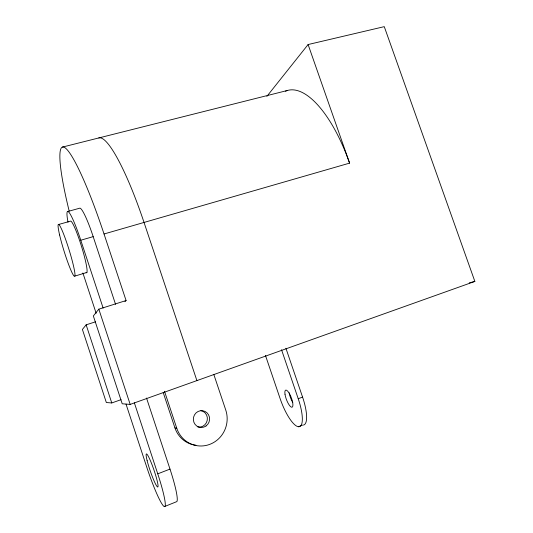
<?xml version="1.0" encoding="UTF-8"?>
<svg xmlns="http://www.w3.org/2000/svg" width="533" height="533" viewBox="0 0 533 533"><rect width="100%" height="100%" fill="white"/><g stroke="black" fill="none" stroke-linecap="round" stroke-linejoin="round"><path stroke-width="0.8" d="M266.86 96.386L308.101 44.539L384.266 26.65L474.863 281.424L130.179 404.414L122.21 403.781L93.342 315.942L98.825 309.167L126.081 300.539L104.035 233.987A111.37 14.005 72.7 0 0 64.886 147.661A111.37 14.005 72.7 0 0 69.197 211.141M95.46 321.845L86.146 324.83L82.402 329.454L106.34 402.522L111.77 402.955L121.038 399.67M124.922 301.671L126.081 300.539M165.017 506.35L176.856 501.6A37.876 4.67 70.8 0 0 170 469.093L146.522 398.044M298.4 426.733L302.597 425.087M126.021 404.094L146.802 467.281A38.056 4.144 71 0 0 164.111 506.497A38.056 4.144 71 0 0 157.755 473.837L170 469.093M265.467 355.451L280.105 398.564A29.795 8.508 69.4 0 0 298.727 426.746A29.795 8.508 69.4 0 0 298.227 398.731L302.571 397.085L285.908 348.242M74.9 276.074L86.872 272.463M68.011 222.194A37.024 4.064 72.7 0 1 69.443 212.927A37.024 4.064 72.7 0 1 80.776 240.223L93.188 236.645L115.561 304.35M104.035 233.987L349.588 163.125L308.101 44.539M58.67 224.466L70.776 221.075A27.063 2.971 72.7 0 1 82.269 248.891A27.063 2.971 72.7 0 1 86.106 272.616M67.918 211.454L79.957 208.13A36.857 4.584 72.8 0 1 93.188 236.645M469.267 282.863L474.863 281.424M62.428 147.095L287.62 90.43M163.205 392.535L174.931 427.879L176.776 428.279A26.85 25.837 -77.1 0 0 209.689 444.395A26.85 25.837 -77.1 0 0 225.752 410.03L213.846 374.552M281.537 349.748L298.227 398.731M196.904 380.609L144.037 222.441A109.865 18.562 72.9 0 0 98.805 137.94M164.504 391.289L176.776 428.279M80.776 240.223L103.142 308.094M134.349 402.808L157.755 473.837M98.825 309.167L130.179 404.414M82.895 272.983L96.147 313.264M86.146 324.83L111.77 402.955M285.468 91.21A102.083 40.168 74.1 0 1 349.588 163.125M195.897 445.222A26.523 25.537 -76.7 0 1 174.931 427.879M200.908 410.61A8.335 8.028 -76.7 0 1 207.244 420.257A8.335 8.028 -76.7 0 1 197.823 426.993M302.571 397.085A29.741 8.648 69.4 0 1 303.397 425.067M292.784 402.522A9.108 2.645 69.4 0 1 289.199 392.801M206.011 425.994A8.441 8.122 -77.2 0 0 205.065 411.456A8.441 8.122 -77.2 0 0 193.359 419.784A8.441 8.122 -77.2 0 0 206.011 425.994M285.008 394.253A9.121 2.605 69.4 0 0 291.771 407.239A9.121 2.605 69.4 0 0 289.865 394.453A9.121 2.605 69.4 0 0 285.008 394.253M147.135 460.645A17.489 1.905 71 0 0 157.468 486.909A17.489 1.905 71 0 0 151.685 463.837A17.489 1.905 71 0 0 147.135 460.645M59.609 234.973A27.19 2.585 72.7 0 0 74.234 276.194A27.19 2.585 72.7 0 0 65.832 240.017A27.19 2.585 72.7 0 0 59.609 234.973"/></g></svg>
